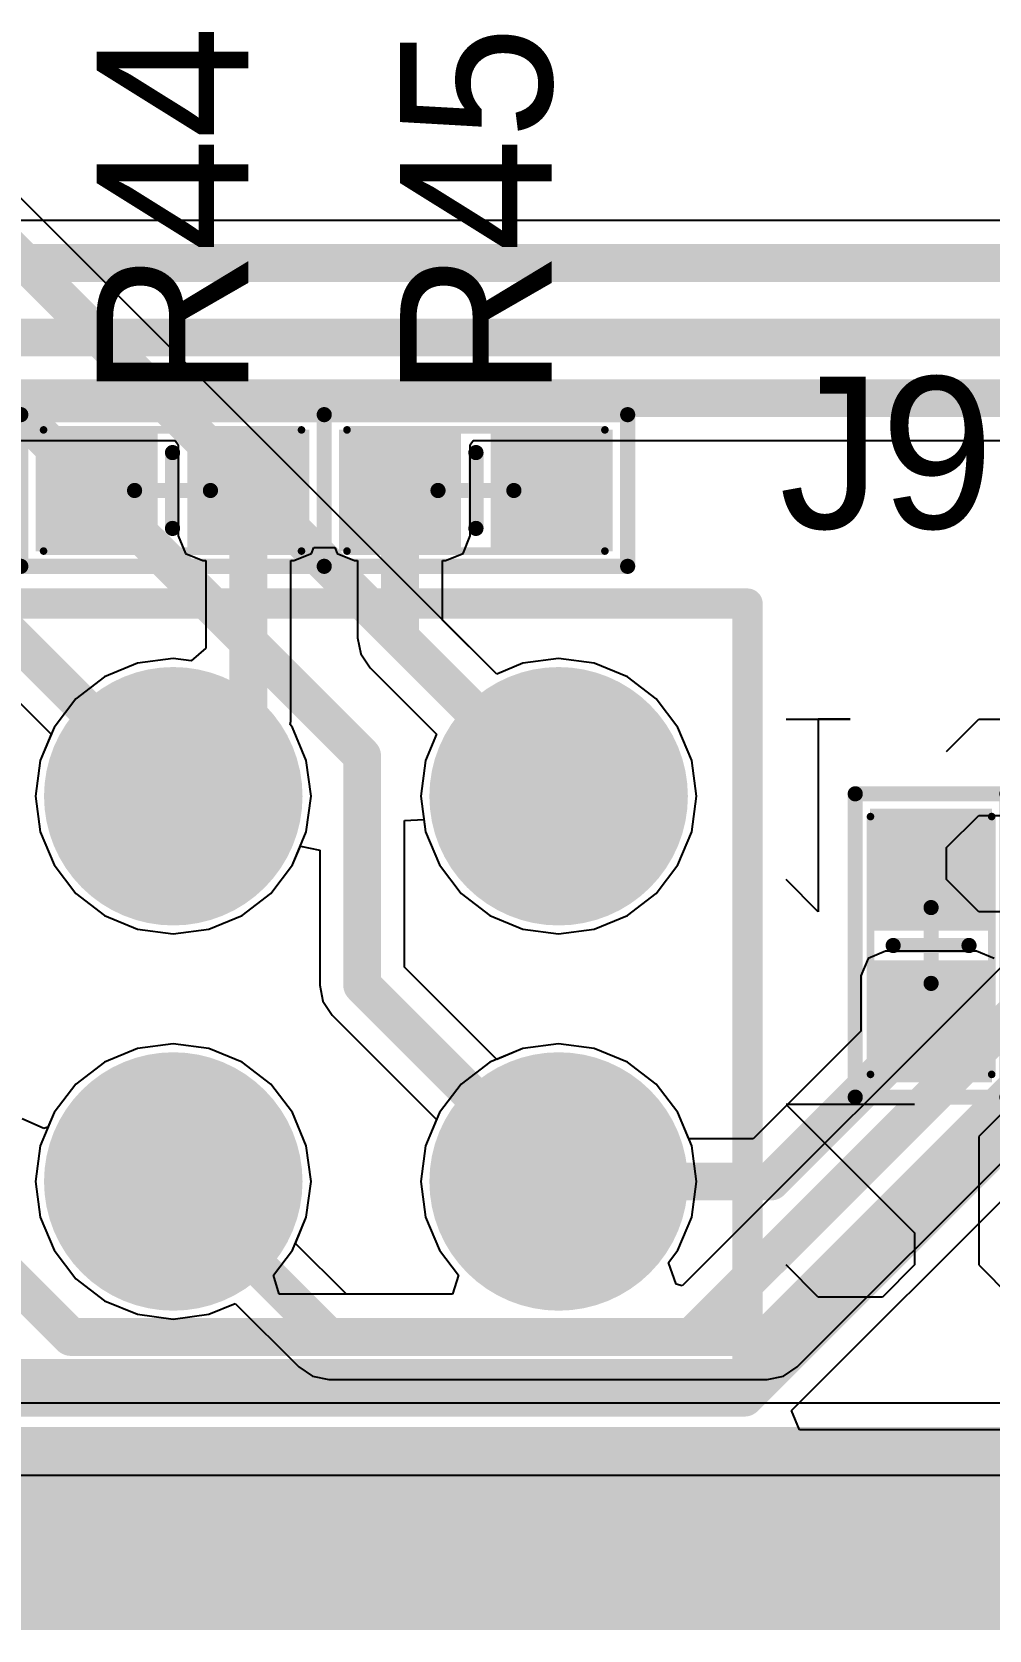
# Model space of a CAD drawing. Header units: millimetres. Extents: x 118 to 288, y 159 to 220.
# Drawn here: x 211.07 to 217.38, y 177.26 to 187.8 of the extents above; entities that cross this region are included whole.
import ezdxf

# ---------------------------------------------------------------- set-up
doc = ezdxf.new("R2010")
doc.units = ezdxf.units.MM
for name, color, linetype in [('BottomLayer', 5, 'Continuous'), ('BottomOverlay', 54, 'Continuous'), ('BottomSolder', 6, 'Continuous'), ('InternalPlane1', 76, 'Continuous'), ('InternalPlane2', 16, 'Continuous'), ('KeepOutLayer', 6, 'Continuous'), ('Mechanical13', 56, 'Continuous'), ('Mechanical15', 56, 'Continuous'), ('MultiLayer', 9, 'Continuous'), ('PadHoleLayer', 156, 'Continuous'), ('TopLayer', 1, 'Continuous'), ('TopOverlay', 2, 'Continuous'), ('TopPaste', 8, 'Continuous'), ('TopSolder', 216, 'Continuous')]:
    doc.layers.add(name, color=color, linetype=linetype)

# ---------------------------------------------------------------- blocks, each defined once
blk = doc.blocks.new('______2_10_B_15')
at = {"layer": 'BottomLayer', "const_width": 0.75}
for points in [[(8.515, 1.27, 1), (9.265, 1.27, 1)], [(11.055, 1.27, 1), (11.805, 1.27, 1)], [(8.515, -1.27, 1), (9.265, -1.27, 1)], [(11.055, -1.27, 1), (11.805, -1.27, 1)]]:
    blk.add_lwpolyline(points, format="xyb", close=True, dxfattribs=at)
at = {"layer": 'BottomOverlay'}
for p, q in [((12.929, 1.778), (13.352, 1.778)), ((13.352, 1.778), (13.141, 1.778)), ((13.141, 1.778), (13.141, 0.508)), ((13.987, 1.566), (14.199, 1.778)), ((14.199, 1.778), (14.622, 1.778)), ((13.987, 0.932), (14.199, 1.143)), ((14.199, 1.143), (14.833, 1.143)), ((13.987, 0.72), (13.987, 0.932)), ((13.141, 0.508), (12.929, 0.72)), ((14.199, 0.508), (13.987, 0.72)), ((14.622, 0.508), (14.199, 0.508)), ((13.775, -0.762), (12.929, -0.762)), ((12.929, -0.762), (13.775, -1.608)), ((14.41, -0.762), (14.199, -0.974)), ((14.199, -0.974), (14.199, -1.82)), ((13.775, -1.608), (13.775, -1.82)), ((13.141, -2.032), (12.929, -1.82)), ((13.775, -1.82), (13.564, -2.032)), ((14.199, -1.82), (14.41, -2.032)), ((13.564, -2.032), (13.141, -2.032))]:
    blk.add_line(p, q, dxfattribs=at)
at = {"layer": 'BottomOverlay', "const_width": 0.2}
for points in [[(-10.82, 2.54), (12.675, 2.54)], [(12.675, -2.54), (12.675, 2.54)], [(-10.82, -2.54), (12.675, -2.54)]]:
    blk.add_lwpolyline(points, dxfattribs=at)
at = {"layer": 'BottomOverlay', "const_width": 0.1}
for points in [[(12.625, 2.54, 1), (12.725, 2.54, 1)], [(12.625, 2.54, 1), (12.725, 2.54, 1)], [(12.625, -2.54, 1), (12.725, -2.54, 1)], [(12.625, -2.54, 1), (12.725, -2.54, 1)]]:
    blk.add_lwpolyline(points, format="xyb", close=True, dxfattribs=at)
at = {"layer": 'BottomSolder', "const_width": 0.852}
for points in [[(8.464, 1.27, 1), (9.316, 1.27, 1)], [(11.004, 1.27, 1), (11.856, 1.27, 1)], [(8.464, -1.27, 1), (9.316, -1.27, 1)], [(11.004, -1.27, 1), (11.856, -1.27, 1)]]:
    blk.add_lwpolyline(points, format="xyb", close=True, dxfattribs=at)
at = {"layer": 'InternalPlane1', "const_width": 0.704}
for points in [[(8.538, 1.27, 1), (9.242, 1.27, 1)], [(11.078, 1.27, 1), (11.782, 1.27, 1)], [(8.538, -1.27, 1), (9.242, -1.27, 1)], [(11.078, -1.27, 1), (11.782, -1.27, 1)]]:
    blk.add_lwpolyline(points, format="xyb", close=True, dxfattribs=at)
at = {"layer": 'InternalPlane2', "const_width": 0.704}
for points in [[(8.538, 1.27, 1), (9.242, 1.27, 1)], [(11.078, 1.27, 1), (11.782, 1.27, 1)], [(8.538, -1.27, 1), (9.242, -1.27, 1)], [(11.078, -1.27, 1), (11.782, -1.27, 1)]]:
    blk.add_lwpolyline(points, format="xyb", close=True, dxfattribs=at)
at = {"layer": 'MultiLayer', "const_width": 0.75}
for points in [[(8.515, 1.27, 1), (9.265, 1.27, 1)], [(11.055, 1.27, 1), (11.805, 1.27, 1)], [(8.515, -1.27, 1), (9.265, -1.27, 1)], [(11.055, -1.27, 1), (11.805, -1.27, 1)]]:
    blk.add_lwpolyline(points, format="xyb", close=True, dxfattribs=at)
at = {"layer": 'PadHoleLayer', "const_width": 0.45}
for points in [[(8.665, 1.27, 1), (9.115, 1.27, 1)], [(11.205, 1.27, 1), (11.655, 1.27, 1)], [(8.665, -1.27, 1), (9.115, -1.27, 1)], [(11.205, -1.27, 1), (11.655, -1.27, 1)]]:
    blk.add_lwpolyline(points, format="xyb", close=True, dxfattribs=at)
at = {"layer": 'TopLayer', "const_width": 0.75}
for points in [[(8.515, 1.27, 1), (9.265, 1.27, 1)], [(11.055, 1.27, 1), (11.805, 1.27, 1)], [(8.515, -1.27, 1), (9.265, -1.27, 1)], [(11.055, -1.27, 1), (11.805, -1.27, 1)]]:
    blk.add_lwpolyline(points, format="xyb", close=True, dxfattribs=at)
at = {"layer": 'TopSolder', "const_width": 0.852}
for points in [[(8.464, 1.27, 1), (9.316, 1.27, 1)], [(11.004, 1.27, 1), (11.856, 1.27, 1)], [(8.464, -1.27, 1), (9.316, -1.27, 1)], [(11.004, -1.27, 1), (11.856, -1.27, 1)]]:
    blk.add_lwpolyline(points, format="xyb", close=True, dxfattribs=at)
blk = doc.blocks.new('0402__125')
at = {"layer": 'Mechanical15'}
for points, const_width in [([(0.4, 0.85), (-0.4, 0.85)], 0.05), ([(-0.4, 0.85), (-0.4, -0.85)], 0.05), ([(0.4, 0.85), (0.4, -0.85)], 0.05), ([(0, 0.25), (0, -0.25)], 0.1), ([(0.25, 0), (-0.25, 0)], 0.1), ([(0.4, -0.85), (-0.4, -0.85)], 0.05)]:
    blk.add_lwpolyline(points, dxfattribs=dict(at, const_width=const_width))
for points, const_width in [([(-0.412, 0.85, 1), (-0.387, 0.85, 1)], 0.025), ([(-0.412, 0.85, 1), (-0.387, 0.85, 1)], 0.025), ([(0.387, 0.85, 1), (0.412, 0.85, 1)], 0.025), ([(0.387, 0.85, 1), (0.412, 0.85, 1)], 0.025), ([(-0.025, 0.25, 1), (0.025, 0.25, 1)], 0.05), ([(-0.275, 0, 1), (-0.225, 0, 1)], 0.05), ([(0.225, 0, 1), (0.275, 0, 1)], 0.05), ([(-0.025, -0.25, 1), (0.025, -0.25, 1)], 0.05), ([(-0.412, -0.85, 1), (-0.387, -0.85, 1)], 0.025), ([(-0.412, -0.85, 1), (-0.387, -0.85, 1)], 0.025), ([(0.387, -0.85, 1), (0.412, -0.85, 1)], 0.025), ([(0.387, -0.85, 1), (0.412, -0.85, 1)], 0.025)]:
    blk.add_lwpolyline(points, format="xyb", close=True, dxfattribs=dict(at, const_width=const_width))
at = {"layer": 'TopLayer'}
for points in [[(0.3, 0.8), (-0.3, 0.8), (0.3, 0.2), (-0.3, 0.2)], [(0.3, -0.2), (-0.3, -0.2), (0.3, -0.8), (-0.3, -0.8)]]:
    blk.add_solid(points, dxfattribs=at)
at = {"layer": 'TopOverlay', "const_width": 0.1}
for points in [[(-0.5, 1), (-0.5, -1)], [(0.5, 1), (-0.5, 1)], [(0.5, 1), (0.5, -1)], [(0.5, -1), (-0.5, -1)]]:
    blk.add_lwpolyline(points, dxfattribs=at)
at = {"layer": 'TopOverlay', "const_width": 0.05}
for points in [[(-0.525, 1, 1), (-0.475, 1, 1)], [(-0.525, 1, 1), (-0.475, 1, 1)], [(0.475, 1, 1), (0.525, 1, 1)], [(0.475, 1, 1), (0.525, 1, 1)], [(-0.525, -1, 1), (-0.475, -1, 1)], [(-0.525, -1, 1), (-0.475, -1, 1)], [(0.475, -1, 1), (0.525, -1, 1)], [(0.475, -1, 1), (0.525, -1, 1)]]:
    blk.add_lwpolyline(points, format="xyb", close=True, dxfattribs=at)
at = {"layer": 'TopPaste'}
for points in [[(0.3, 0.8), (-0.3, 0.8), (0.3, 0.2), (-0.3, 0.2)], [(0.3, -0.2), (-0.3, -0.2), (0.3, -0.8), (-0.3, -0.8)]]:
    blk.add_solid(points, dxfattribs=at)
at = {"layer": 'TopSolder'}
for points in [[(0.402, 0.902), (-0.402, 0.902), (0.402, 0.098), (-0.402, 0.098)], [(0.402, -0.098), (-0.402, -0.098), (0.402, -0.902), (-0.402, -0.902)]]:
    blk.add_solid(points, dxfattribs=at)
blk = doc.blocks.new('0402__138')
at = {"layer": 'Mechanical15'}
for points, const_width in [([(0.4, 0.85), (-0.4, 0.85)], 0.05), ([(-0.4, -0.85), (-0.4, 0.85)], 0.05), ([(0.4, -0.85), (0.4, 0.85)], 0.05), ([(0, -0.25), (0, 0.25)], 0.1), ([(0.25, 0), (-0.25, 0)], 0.1), ([(0.4, -0.85), (-0.4, -0.85)], 0.05)]:
    blk.add_lwpolyline(points, dxfattribs=dict(at, const_width=const_width))
for points, const_width in [([(-0.412, 0.85, 1), (-0.387, 0.85, 1)], 0.025), ([(-0.412, 0.85, 1), (-0.387, 0.85, 1)], 0.025), ([(0.387, 0.85, 1), (0.412, 0.85, 1)], 0.025), ([(0.387, 0.85, 1), (0.412, 0.85, 1)], 0.025), ([(-0.025, 0.25, 1), (0.025, 0.25, 1)], 0.05), ([(-0.275, 0, 1), (-0.225, 0, 1)], 0.05), ([(0.225, 0, 1), (0.275, 0, 1)], 0.05), ([(-0.025, -0.25, 1), (0.025, -0.25, 1)], 0.05), ([(-0.412, -0.85, 1), (-0.387, -0.85, 1)], 0.025), ([(-0.412, -0.85, 1), (-0.387, -0.85, 1)], 0.025), ([(0.387, -0.85, 1), (0.412, -0.85, 1)], 0.025), ([(0.387, -0.85, 1), (0.412, -0.85, 1)], 0.025)]:
    blk.add_lwpolyline(points, format="xyb", close=True, dxfattribs=dict(at, const_width=const_width))
at = {"layer": 'TopLayer'}
for points in [[(0.3, 0.8), (-0.3, 0.8), (0.3, 0.2), (-0.3, 0.2)], [(0.3, -0.2), (-0.3, -0.2), (0.3, -0.8), (-0.3, -0.8)]]:
    blk.add_solid(points, dxfattribs=at)
at = {"layer": 'TopOverlay', "const_width": 0.1}
for points in [[(-0.5, -1), (-0.5, 1)], [(0.5, 1), (-0.5, 1)], [(0.5, -1), (0.5, 1)], [(0.5, -1), (-0.5, -1)]]:
    blk.add_lwpolyline(points, dxfattribs=at)
at = {"layer": 'TopOverlay', "const_width": 0.05}
for points in [[(-0.525, 1, 1), (-0.475, 1, 1)], [(-0.525, 1, 1), (-0.475, 1, 1)], [(0.475, 1, 1), (0.525, 1, 1)], [(0.475, 1, 1), (0.525, 1, 1)], [(-0.525, -1, 1), (-0.475, -1, 1)], [(-0.525, -1, 1), (-0.475, -1, 1)], [(0.475, -1, 1), (0.525, -1, 1)], [(0.475, -1, 1), (0.525, -1, 1)]]:
    blk.add_lwpolyline(points, format="xyb", close=True, dxfattribs=at)
at = {"layer": 'TopPaste'}
for points in [[(0.3, 0.8), (-0.3, 0.8), (0.3, 0.2), (-0.3, 0.2)], [(0.3, -0.2), (-0.3, -0.2), (0.3, -0.8), (-0.3, -0.8)]]:
    blk.add_solid(points, dxfattribs=at)
at = {"layer": 'TopSolder'}
for points in [[(0.402, 0.902), (-0.402, 0.902), (0.402, 0.098), (-0.402, 0.098)], [(0.402, -0.098), (-0.402, -0.098), (0.402, -0.902), (-0.402, -0.902)]]:
    blk.add_solid(points, dxfattribs=at)
blk = doc.blocks.new('0402__139')
at = {"layer": 'Mechanical15'}
for points, const_width in [([(-0.4, 0.85), (0.4, 0.85)], 0.05), ([(-0.4, 0.85), (-0.4, -0.85)], 0.05), ([(0.4, 0.85), (0.4, -0.85)], 0.05), ([(0, 0.25), (0, -0.25)], 0.1), ([(-0.25, 0), (0.25, 0)], 0.1), ([(-0.4, -0.85), (0.4, -0.85)], 0.05)]:
    blk.add_lwpolyline(points, dxfattribs=dict(at, const_width=const_width))
for points, const_width in [([(-0.412, 0.85, 1), (-0.387, 0.85, 1)], 0.025), ([(-0.412, 0.85, 1), (-0.387, 0.85, 1)], 0.025), ([(0.387, 0.85, 1), (0.412, 0.85, 1)], 0.025), ([(0.387, 0.85, 1), (0.412, 0.85, 1)], 0.025), ([(-0.025, 0.25, 1), (0.025, 0.25, 1)], 0.05), ([(-0.275, 0, 1), (-0.225, 0, 1)], 0.05), ([(0.225, 0, 1), (0.275, 0, 1)], 0.05), ([(-0.025, -0.25, 1), (0.025, -0.25, 1)], 0.05), ([(-0.412, -0.85, 1), (-0.387, -0.85, 1)], 0.025), ([(-0.412, -0.85, 1), (-0.387, -0.85, 1)], 0.025), ([(0.387, -0.85, 1), (0.412, -0.85, 1)], 0.025), ([(0.387, -0.85, 1), (0.412, -0.85, 1)], 0.025)]:
    blk.add_lwpolyline(points, format="xyb", close=True, dxfattribs=dict(at, const_width=const_width))
at = {"layer": 'TopLayer'}
for points in [[(0.3, 0.8), (-0.3, 0.8), (0.3, 0.2), (-0.3, 0.2)], [(0.3, -0.2), (-0.3, -0.2), (0.3, -0.8), (-0.3, -0.8)]]:
    blk.add_solid(points, dxfattribs=at)
at = {"layer": 'TopOverlay', "const_width": 0.1}
for points in [[(-0.5, 1), (-0.5, -1)], [(-0.5, 1), (0.5, 1)], [(0.5, 1), (0.5, -1)], [(-0.5, -1), (0.5, -1)]]:
    blk.add_lwpolyline(points, dxfattribs=at)
at = {"layer": 'TopOverlay', "const_width": 0.05}
for points in [[(-0.525, 1, 1), (-0.475, 1, 1)], [(-0.525, 1, 1), (-0.475, 1, 1)], [(0.475, 1, 1), (0.525, 1, 1)], [(0.475, 1, 1), (0.525, 1, 1)], [(-0.525, -1, 1), (-0.475, -1, 1)], [(-0.525, -1, 1), (-0.475, -1, 1)], [(0.475, -1, 1), (0.525, -1, 1)], [(0.475, -1, 1), (0.525, -1, 1)]]:
    blk.add_lwpolyline(points, format="xyb", close=True, dxfattribs=at)
at = {"layer": 'TopPaste'}
for points in [[(0.3, 0.8), (-0.3, 0.8), (0.3, 0.2), (-0.3, 0.2)], [(0.3, -0.2), (-0.3, -0.2), (0.3, -0.8), (-0.3, -0.8)]]:
    blk.add_solid(points, dxfattribs=at)
at = {"layer": 'TopSolder'}
for points in [[(0.402, 0.902), (-0.402, 0.902), (0.402, 0.098), (-0.402, 0.098)], [(0.402, -0.098), (-0.402, -0.098), (0.402, -0.902), (-0.402, -0.902)]]:
    blk.add_solid(points, dxfattribs=at)

msp = doc.modelspace()

# ---------------------------------------------------------------- linework, layer by layer
at = {"layer": 'BottomLayer'}
for p, q in [((214.137, 183.564), (209.948, 187.753)), ((223.052, 187.223), (215.359, 179.531)), ((208.123, 186.245), (211.2, 183.168)), ((216.079, 178.708), (221.616, 184.245)), ((214.545, 183.667), (214.31, 183.636)), ((214.78, 183.636), (214.545, 183.667)), ((214.31, 183.636), (214.137, 183.564)), ((214.999, 183.546), (214.78, 183.636)), ((215.187, 183.401), (214.999, 183.546)), ((215.331, 183.213), (215.187, 183.401)), ((211.2, 183.168), (211.128, 182.994)), ((215.422, 182.994), (215.331, 183.213)), ((211.128, 182.994), (211.097, 182.759)), ((215.453, 182.759), (215.422, 182.994)), ((211.097, 182.759), (211.128, 182.524)), ((215.422, 182.524), (215.453, 182.759)), ((213.53, 182.598), (213.657, 182.606)), ((213.657, 182.606), (213.668, 182.524)), ((211.128, 182.524), (211.219, 182.306)), ((213.53, 181.631), (213.53, 182.598)), ((213.668, 182.524), (213.759, 182.306)), ((215.331, 182.306), (215.422, 182.524)), ((212.791, 182.306), (212.843, 182.43)), ((212.843, 182.43), (212.97, 182.404)), ((212.97, 182.404), (212.97, 181.514)), ((211.219, 182.306), (211.363, 182.118)), ((212.647, 182.118), (212.791, 182.306)), ((213.759, 182.306), (213.903, 182.118)), ((215.187, 182.118), (215.331, 182.306)), ((211.363, 182.118), (211.551, 181.973)), ((212.459, 181.973), (212.647, 182.118)), ((213.903, 182.118), (214.091, 181.973)), ((214.999, 181.973), (215.187, 182.118)), ((211.551, 181.973), (211.77, 181.883)), ((212.24, 181.883), (212.459, 181.973)), ((214.091, 181.973), (214.31, 181.883)), ((214.78, 181.883), (214.999, 181.973)), ((211.77, 181.883), (212.005, 181.852)), ((212.005, 181.852), (212.24, 181.883)), ((214.31, 181.883), (214.545, 181.852)), ((214.545, 181.852), (214.78, 181.883)), ((214.137, 181.024), (213.53, 181.631)), ((212.97, 181.514), (212.991, 181.407)), ((212.991, 181.407), (213.052, 181.316)), ((213.052, 181.316), (213.74, 180.628)), ((211.77, 181.096), (211.551, 181.006)), ((212.005, 181.127), (211.77, 181.096)), ((212.24, 181.096), (212.005, 181.127)), ((212.459, 181.006), (212.24, 181.096)), ((214.31, 181.096), (214.137, 181.024)), ((214.545, 181.127), (214.31, 181.096)), ((214.78, 181.096), (214.545, 181.127)), ((214.999, 181.006), (214.78, 181.096)), ((211.551, 181.006), (211.363, 180.861)), ((212.647, 180.861), (212.459, 181.006)), ((215.187, 180.861), (214.999, 181.006)), ((211.363, 180.861), (211.219, 180.673)), ((212.791, 180.673), (212.647, 180.861)), ((215.331, 180.673), (215.187, 180.861)), ((211.151, 180.568), (211.009, 180.632)), ((211.219, 180.673), (211.179, 180.576)), ((212.882, 180.454), (212.791, 180.673)), ((213.74, 180.628), (213.668, 180.454)), ((215.422, 180.454), (215.331, 180.673)), ((211.179, 180.576), (211.151, 180.568)), ((212.913, 180.219), (212.882, 180.454)), ((213.668, 180.454), (213.637, 180.219)), ((215.453, 180.219), (215.422, 180.454)), ((212.882, 179.984), (212.913, 180.219)), ((213.637, 180.219), (213.668, 179.984)), ((215.422, 179.984), (215.453, 180.219)), ((212.791, 179.766), (212.882, 179.984)), ((213.668, 179.984), (213.759, 179.766)), ((215.331, 179.766), (215.422, 179.984)), ((212.666, 179.602), (212.791, 179.766)), ((213.759, 179.766), (213.884, 179.602)), ((215.269, 179.685), (215.331, 179.766)), ((215.319, 179.541), (215.269, 179.685)), ((212.704, 179.475), (212.666, 179.602)), ((213.884, 179.602), (213.846, 179.475)), ((213.846, 179.475), (212.704, 179.475)), ((215.359, 179.531), (215.319, 179.541)), ((216.132, 178.581), (216.079, 178.708)), ((252.912, 178.581), (216.132, 178.581))]:
    msp.add_line(p, q, dxfattribs=at)
for points, const_width in [([(209.75, 187.554), (214.545, 182.759)], 0.25), ([(209.25, 187.025), (213.25, 183.025)], 0.25), ([(215.419, 179.194), (223.25, 187.025)], 0.25), ([(208.239, 186.525), (212.005, 182.759)], 0.25), ([(215.769, 178.794), (221.5, 184.525)], 0.25), ([(213.25, 181.514), (213.25, 183.025)], 0.25), ([(213.25, 181.514), (214.545, 180.219)], 0.25), ([(210.75, 179.775), (211.331, 179.194)], 0.25), ([(211.331, 179.194), (215.419, 179.194)], 0.25), ([(210.89, 178.794), (215.769, 178.794)], 0.25), ([(196.169, 178.275), (253.039, 178.275)], 0.3)]:
    msp.add_lwpolyline(points, dxfattribs=dict(at, const_width=const_width))
at = {"layer": 'BottomLayer', "const_width": 0.125}
for points in [[(213.188, 183.025, 1), (213.312, 183.025, 1)], [(213.188, 183.025, 1), (213.312, 183.025, 1)], [(211.943, 182.759, 1), (212.068, 182.759, 1)], [(214.483, 182.759, 1), (214.608, 182.759, 1)], [(213.188, 181.514, 1), (213.312, 181.514, 1)], [(213.188, 181.514, 1), (213.312, 181.514, 1)], [(214.483, 180.219, 1), (214.608, 180.219, 1)], [(211.268, 179.194, 1), (211.393, 179.194, 1)], [(211.268, 179.194, 1), (211.393, 179.194, 1)], [(215.357, 179.194, 1), (215.482, 179.194, 1)], [(215.357, 179.194, 1), (215.482, 179.194, 1)], [(215.707, 178.794, 1), (215.832, 178.794, 1)], [(215.707, 178.794, 1), (215.832, 178.794, 1)]]:
    msp.add_lwpolyline(points, format="xyb", close=True, dxfattribs=at)
at = {"layer": 'InternalPlane1'}
msp.add_line((237.939, 178.28), (168.29, 178.28), dxfattribs=at)
at = {"layer": 'InternalPlane1', "const_width": 1.016}
msp.add_lwpolyline([(168.29, 177.769), (237.939, 177.769)], dxfattribs=at)
at = {"layer": 'InternalPlane2'}
msp.add_line((237.939, 178.28), (182.331, 178.28), dxfattribs=at)
at = {"layer": 'InternalPlane2', "const_width": 1.016}
msp.add_lwpolyline([(168.29, 177.769), (237.939, 177.769)], dxfattribs=at)
at = {"layer": 'KeepOutLayer', "const_width": 0.25}
msp.add_lwpolyline([(168.29, 177.769), (237.939, 177.769)], dxfattribs=at)
at = {"layer": 'Mechanical13', "const_width": 0.25}
msp.add_lwpolyline([(168.29, 177.769), (237.939, 177.769)], dxfattribs=at)
at = {"layer": 'TopLayer'}
for p, q in [((228.091, 186.555), (193.007, 186.555)), ((209.982, 185.104), (212.018, 185.104)), ((212.018, 185.104), (212.038, 185.075)), ((212.038, 185.075), (212.038, 184.475)), ((213.962, 185.075), (213.982, 185.104)), ((213.962, 184.475), (213.962, 185.075)), ((213.982, 185.104), (224.274, 185.104)), ((212.038, 184.475), (212.085, 184.36)), ((212.915, 184.36), (212.931, 184.4)), ((212.931, 184.4), (213.069, 184.4)), ((213.069, 184.4), (213.085, 184.36)), ((213.915, 184.36), (213.962, 184.475)), ((212.085, 184.36), (212.2, 184.313)), ((212.2, 184.313), (212.22, 184.313)), ((212.22, 184.313), (212.22, 183.735)), ((212.78, 183.254), (212.78, 184.313)), ((212.78, 184.313), (212.8, 184.313)), ((212.8, 184.313), (212.915, 184.36)), ((213.085, 184.36), (213.2, 184.313)), ((213.2, 184.313), (213.22, 184.313)), ((213.22, 184.313), (213.22, 183.804)), ((213.78, 183.921), (213.78, 184.313)), ((213.78, 184.313), (213.8, 184.313)), ((213.8, 184.313), (213.915, 184.36)), ((214.137, 183.564), (213.78, 183.921)), ((213.22, 183.804), (213.241, 183.697)), ((212.005, 183.667), (211.77, 183.636)), ((212.124, 183.651), (212.005, 183.667)), ((212.22, 183.735), (212.124, 183.651)), ((213.241, 183.697), (213.302, 183.606)), ((214.545, 183.667), (214.31, 183.636)), ((214.78, 183.636), (214.545, 183.667)), ((211.77, 183.636), (211.551, 183.546)), ((213.302, 183.606), (213.74, 183.168)), ((214.31, 183.636), (214.137, 183.564)), ((214.999, 183.546), (214.78, 183.636)), ((211.551, 183.546), (211.363, 183.401)), ((215.187, 183.401), (214.999, 183.546)), ((211.363, 183.401), (211.219, 183.213)), ((215.331, 183.213), (215.187, 183.401)), ((212.776, 183.233), (212.78, 183.254)), ((211.219, 183.213), (211.128, 182.994)), ((212.791, 183.213), (212.776, 183.233)), ((212.882, 182.994), (212.791, 183.213)), ((213.74, 183.168), (213.668, 182.994)), ((215.422, 182.994), (215.331, 183.213)), ((211.128, 182.994), (211.097, 182.759)), ((212.913, 182.759), (212.882, 182.994)), ((213.668, 182.994), (213.637, 182.759)), ((215.453, 182.759), (215.422, 182.994)), ((211.097, 182.759), (211.128, 182.524)), ((212.882, 182.524), (212.913, 182.759)), ((213.637, 182.759), (213.668, 182.524)), ((215.422, 182.524), (215.453, 182.759)), ((211.128, 182.524), (211.219, 182.306)), ((212.791, 182.306), (212.882, 182.524)), ((213.668, 182.524), (213.759, 182.306)), ((215.331, 182.306), (215.422, 182.524)), ((211.219, 182.306), (211.363, 182.118)), ((212.647, 182.118), (212.791, 182.306)), ((213.759, 182.306), (213.903, 182.118)), ((215.187, 182.118), (215.331, 182.306)), ((211.363, 182.118), (211.551, 181.973)), ((212.459, 181.973), (212.647, 182.118)), ((213.903, 182.118), (214.091, 181.973)), ((214.999, 181.973), (215.187, 182.118)), ((211.551, 181.973), (211.77, 181.883)), ((212.24, 181.883), (212.459, 181.973)), ((214.091, 181.973), (214.31, 181.883)), ((214.78, 181.883), (214.999, 181.973)), ((211.77, 181.883), (212.005, 181.852)), ((212.005, 181.852), (212.24, 181.883)), ((214.31, 181.883), (214.545, 181.852)), ((214.545, 181.852), (214.78, 181.883)), ((216.585, 181.69), (216.538, 181.575)), ((216.7, 181.737), (216.585, 181.69)), ((217.3, 181.737), (216.7, 181.737)), ((217.415, 181.69), (217.3, 181.737)), ((216.538, 181.575), (216.538, 181.209)), ((216.538, 181.209), (215.828, 180.5)), ((211.77, 181.096), (211.551, 181.006)), ((212.005, 181.127), (211.77, 181.096)), ((212.24, 181.096), (212.005, 181.127)), ((212.459, 181.006), (212.24, 181.096)), ((214.31, 181.096), (214.091, 181.006)), ((214.545, 181.127), (214.31, 181.096)), ((214.78, 181.096), (214.545, 181.127)), ((214.999, 181.006), (214.78, 181.096)), ((211.551, 181.006), (211.363, 180.861)), ((212.647, 180.861), (212.459, 181.006)), ((214.091, 181.006), (213.903, 180.861)), ((215.187, 180.861), (214.999, 181.006)), ((211.363, 180.861), (211.219, 180.673)), ((212.791, 180.673), (212.647, 180.861)), ((213.903, 180.861), (213.759, 180.673)), ((215.331, 180.673), (215.187, 180.861)), ((216.118, 178.996), (217.934, 180.813)), ((211.219, 180.673), (211.128, 180.454)), ((212.882, 180.454), (212.791, 180.673)), ((213.759, 180.673), (213.668, 180.454)), ((215.403, 180.5), (215.331, 180.673)), ((215.828, 180.5), (215.403, 180.5)), ((211.128, 180.454), (211.097, 180.219)), ((212.913, 180.219), (212.882, 180.454)), ((213.668, 180.454), (213.637, 180.219)), ((211.097, 180.219), (211.128, 179.984)), ((212.882, 179.984), (212.913, 180.219)), ((213.637, 180.219), (213.668, 179.984)), ((211.128, 179.984), (211.219, 179.766)), ((212.81, 179.811), (212.882, 179.984)), ((213.668, 179.984), (213.759, 179.766)), ((211.219, 179.766), (211.363, 179.578)), ((213.146, 179.475), (212.81, 179.811)), ((213.759, 179.766), (213.884, 179.602)), ((211.363, 179.578), (211.551, 179.433)), ((213.884, 179.602), (213.846, 179.475)), ((213.846, 179.475), (213.146, 179.475)), ((211.551, 179.433), (211.77, 179.343)), ((211.77, 179.343), (212.005, 179.312)), ((212.005, 179.312), (212.24, 179.343)), ((212.24, 179.343), (212.413, 179.414)), ((212.413, 179.414), (212.832, 178.996)), ((212.832, 178.996), (212.923, 178.935)), ((212.923, 178.935), (213.03, 178.914)), ((215.919, 178.914), (216.027, 178.935)), ((216.027, 178.935), (216.118, 178.996)), ((213.03, 178.914), (215.919, 178.914)), ((223.333, 178.758), (195.809, 178.758))]:
    msp.add_line(p, q, dxfattribs=at)
for points, const_width in [([(188.25, 186.275), (228.5, 186.275)], 0.25), ([(187.887, 185.784), (224.741, 185.784)], 0.25), ([(187.141, 185.384), (224.391, 185.384)], 0.25), ([(212.5, 183.254), (212.5, 184.775)], 0.25), ([(213.5, 183.804), (213.5, 184.775)], 0.25), ([(213.5, 183.804), (214.545, 182.759)], 0.25), ([(212.005, 182.759), (212.5, 183.254)], 0.25), ([(215.919, 179.194), (218, 181.275)], 0.25), ([(215.944, 180.219), (217, 181.275)], 0.25), ([(212.005, 180.219), (213.03, 179.194)], 0.25), ([(214.545, 180.219), (215.944, 180.219)], 0.25), ([(213.03, 179.194), (215.919, 179.194)], 0.25), ([(170.9, 178.35), (233.25, 178.35)], 0.5)]:
    msp.add_lwpolyline(points, dxfattribs=dict(at, const_width=const_width))
at = {"layer": 'TopLayer', "const_width": 0.125}
for points in [[(212.438, 184.775, 1), (212.563, 184.775, 1)], [(213.438, 184.775, 1), (213.562, 184.775, 1)], [(213.438, 183.804, 1), (213.562, 183.804, 1)], [(213.438, 183.804, 1), (213.562, 183.804, 1)], [(212.438, 183.254, 1), (212.563, 183.254, 1)], [(212.438, 183.254, 1), (212.563, 183.254, 1)], [(211.943, 182.759, 1), (212.068, 182.759, 1)], [(214.483, 182.759, 1), (214.608, 182.759, 1)], [(216.938, 181.275, 1), (217.062, 181.275, 1)], [(211.943, 180.219, 1), (212.068, 180.219, 1)], [(214.483, 180.219, 1), (214.608, 180.219, 1)], [(215.882, 180.219, 1), (216.007, 180.219, 1)], [(215.882, 180.219, 1), (216.007, 180.219, 1)], [(212.968, 179.194, 1), (213.093, 179.194, 1)], [(212.968, 179.194, 1), (213.093, 179.194, 1)], [(215.857, 179.194, 1), (215.982, 179.194, 1)], [(215.857, 179.194, 1), (215.982, 179.194, 1)]]:
    msp.add_lwpolyline(points, format="xyb", close=True, dxfattribs=at)

# ---------------------------------------------------------------- block references
for name, p, rotation in [('0402__138', (212, 184.775), 270), ('0402__139', (214, 184.775), 90), ('______2_10_B_15', (203.115, 181.489), 360), ('0402__125', (217, 181.775), 180)]:
    msp.add_blockref(name, p, dxfattribs=dict(rotation=rotation))

# ---------------------------------------------------------------- texts
at = {"layer": 'TopOverlay'}
for s, p in [('R44', (212.5, 185.384)), ('R45', (214.5, 185.384))]:
    msp.add_text(s, height=1, rotation=90, dxfattribs=at).set_placement(p)
msp.add_text('J9', height=1, dxfattribs=at).set_placement((216, 184.525))

doc.saveas('drawing.dxf')
